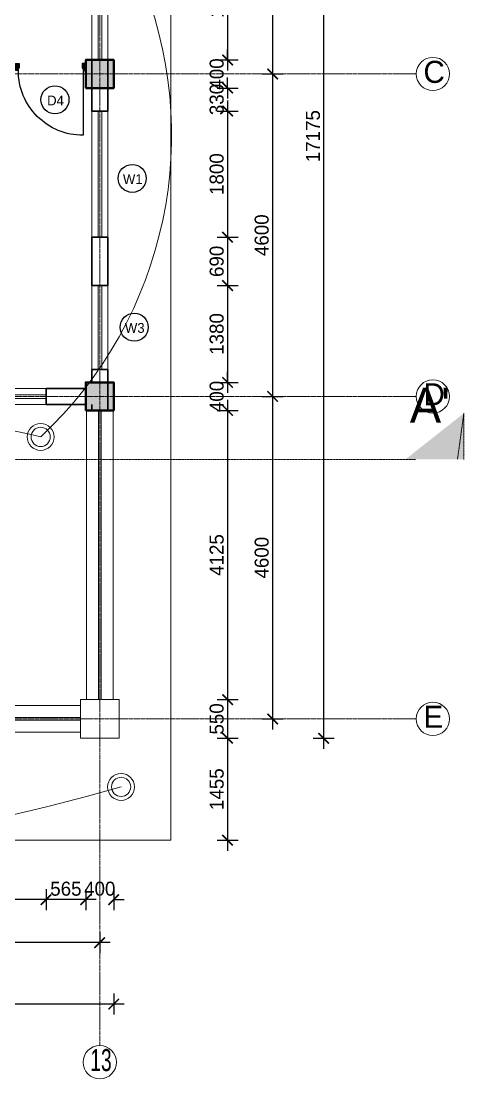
# Model space of a CAD drawing. Header units: inches. Extents: x -3071 to 2534411, y -17796 to 388172.
# Drawn here: x 1762979 to 1769294, y 347016 to 362104 of the extents above; entities that cross this region are included whole.
import ezdxf
from ezdxf.enums import TextEntityAlignment as Align

# ---------------------------------------------------------------- set-up
doc = ezdxf.new("R2010")
doc.units = ezdxf.units.IN
doc.header["$MEASUREMENT"] = 0
for name, pattern in [('ACAD_ISO08W100', [36, 24, -3, 6, -3]), ('DASHDOT2', [12.7, 6.35, -3.175, 0, -3.175]), ('DASHED', [0.75, 0.5, -0.25])]:
    doc.linetypes.add(name, pattern=pattern)
for name, color, linetype, lineweight in [('001-Archi- door window elevation', 92, 'Continuous', 25), ('001-Archi-Opening Tags', 14, 'Continuous', 25), ('002-Archi- Opening', 90, 'Continuous', 25), ('A .4 col', 5, 'Continuous', 40), ('A 0.13 dw', 3, 'Continuous', 13), ('A 0.13 IND DIM', 240, 'Continuous', 13), ('A 0.13 Text', 6, 'Continuous', 13), ('cen', 50, 'ACAD_ISO08W100', 5), ('conduit Light & fan City', 30, 'Continuous', 5), ('DIM', 161, 'Continuous', 15), ('dotted line', 1, 'DASHED', 9), ('Grid Tag', 6, 'Continuous', 20), ('p1 walls stone outline', 4, 'Continuous', 30), ('section', 6, 'DASHDOT2', 20)]:
    doc.layers.add(name, color=color, linetype=linetype, lineweight=lineweight)
doc.layers.add('emergencylight', color=1, linetype='Continuous')
doc.layers.add('Wires', color=1, linetype='Continuous')
doc.styles.add('Archi 100', font='GOTHIC.TTF', dxfattribs={"height": 200})
doc.styles.add('CG', font='GOTHIC.TTF', dxfattribs={"height": 40})
doc.styles.get("Standard").update_dxf_attribs({"font": 'GOTHIC.TTF'})
doc.dimstyles.new('Archi 100', dxfattribs={"dimtxt": 200, "dimasz": 150, "dimexe": 150, "dimexo": 300, "dimgap": 50, "dimtad": 1, "dimdec": 0, "dimrnd": 5, "dimzin": 0, "dimdsep": 46, "dimtxsty": 'Archi 100', "dimblk": 'ARCHTICK', "dimcen": 0.09, "dimdle": 150, "dimclrd": 256, "dimclre": 256, "dimclrt": 256, "dimadec": 0, "dimazin": 0, "dimtfac": 1, "dimtdec": 0, "dimtix": 1, "dimtofl": 0, "dimtmove": 0, "dimatfit": 3, "dimfxl": 150, "dimfxlon": 1, "dimtolj": 1, "dimtzin": 0, "dimlwd": -1, "dimlwe": -1, "dimarcsym": 0})

# ---------------------------------------------------------------- blocks, each defined once
blk = doc.blocks.new('grid')
at = {"layer": 'Grid Tag', "linetype": 'Continuous', "ltscale": 30}
blk.add_circle((51, 48), 264, dxfattribs=at)
blk.add_attdef('GRID', (-143, -93), '', height=200)
blk = doc.blocks.new('W2')
at = {"layer": 'A 0.13 dw'}
for points in [[(143910, 195589), (143910, 195359), (142110, 195359), (142110, 195589)], [(142110, 195446), (143910, 195446), (143910, 195496), (142110, 195496)]]:
    blk.add_lwpolyline(points, close=True, dxfattribs=at)
blk = doc.blocks.new('vfrfrfef')
at = {"layer": 'A 0.13 dw'}
for points in [[(1185496, 370608), (1185496, 370378), (1184296, 370378), (1184296, 370608)], [(1184296, 370465), (1185496, 370465), (1185496, 370515), (1184296, 370515)]]:
    blk.add_lwpolyline(points, close=True, dxfattribs=at)
blk = doc.blocks.new('*U654')
at = {"ltscale": 100}
for points in [[(5, 50), (5, -50), (55, -50), (55, 15), (40, 15), (40, 50)], [(995, 50), (995, -50), (945, -50), (945, 15), (960, 15), (960, 50)]]:
    blk.add_hatch(color=256, dxfattribs=at).paths.add_polyline_path(points)
blk.add_lwpolyline([(43, 50), (43, 964, -0.414214), (957, 50)], format="xyb", dxfattribs=at)
for points in [[(5, 50), (5, -50), (55, -50), (55, 15), (40, 15), (40, 50)], [(995, 50), (995, -50), (945, -50), (945, 15), (960, 15), (960, 50)]]:
    blk.add_lwpolyline(points, close=True)
blk = doc.blocks.new('window tag')
blk.add_circle((0, 0), 200)
at = {"style": 'Archi 100', "flags": 1}
for tag, p in [('WIDTH', (15, 174.5)), ('HEIGHT', (-4.5, -348.5))]:
    blk.add_attdef(tag, p, '', height=200, dxfattribs=at)
at = {"style": 'Archi 100'}
blk.add_attdef('SYMBOL', text='', height=200, dxfattribs=at).set_placement((8, -10.5), align=Align.MIDDLE_CENTER)
blk = doc.blocks.new('_ArchTick')
at = {"color": 0, "linetype": 'ByBlock', "const_width": 0.15}
blk.add_lwpolyline([(-0.5, -0.5), (0.5, 0.5)], dxfattribs=at)
blk = doc.blocks.new('*D1162')
at = {"transparency": 16777216}
for p, q in [((1765924, 363500), (1765924, 361400)), ((1765774, 363350), (1766074, 363350)), ((1765774, 361550), (1766074, 361550))]:
    blk.add_line(p, q, dxfattribs=at)
at = {"layer": 'Defpoints', "color": 0, "transparency": 16777216}
for p in [(1764215, 363350), (1764300, 361550), (1765924, 361550)]:
    blk.add_point(p, dxfattribs=at)
at = {"transparency": 16777216, "xscale": 150, "yscale": 150, "zscale": 150}
for p, rotation in [((1765924, 363350), 90), ((1765924, 361550), 270)]:
    blk.add_blockref('_ArchTick', p, dxfattribs=dict(at, rotation=rotation))
at = {"transparency": 16777216, "insert": (1765769, 362450), "char_height": 200, "attachment_point": 5, "rotation": 90, "style": 'Archi 100'}
blk.add_mtext('\\A1;1800', dxfattribs=at)
blk = doc.blocks.new('*D1163')
at = {"transparency": 16777216}
for p, q in [((1765924, 361550), (1765924, 361700)), ((1765774, 361550), (1766074, 361550)), ((1765774, 361150), (1766074, 361150)), ((1765924, 361150), (1765924, 361000))]:
    blk.add_line(p, q, dxfattribs=at)
at = {"layer": 'Defpoints', "color": 0, "transparency": 16777216}
for p in [(1764300, 361550), (1764300, 361150), (1765924, 361150)]:
    blk.add_point(p, dxfattribs=at)
at = {"transparency": 16777216, "xscale": 150, "yscale": 150, "zscale": 150}
for p, rotation in [((1765924, 361550), 270), ((1765924, 361150), 90)]:
    blk.add_blockref('_ArchTick', p, dxfattribs=dict(at, rotation=rotation))
at = {"transparency": 16777216, "insert": (1765769, 361350), "char_height": 200, "attachment_point": 5, "rotation": 90, "style": 'Archi 100'}
blk.add_mtext('\\A1;400', dxfattribs=at)
blk = doc.blocks.new('*D1164')
at = {"transparency": 16777216}
for p, q in [((1765924, 361150), (1765924, 361300)), ((1765774, 361150), (1766074, 361150)), ((1765774, 360822), (1766074, 360822)), ((1765924, 360822), (1765924, 360672))]:
    blk.add_line(p, q, dxfattribs=at)
at = {"layer": 'Defpoints', "color": 0, "transparency": 16777216}
for p in [(1764300, 361150), (1764215, 360822), (1765924, 360822)]:
    blk.add_point(p, dxfattribs=at)
at = {"transparency": 16777216, "xscale": 150, "yscale": 150, "zscale": 150}
for p, rotation in [((1765924, 361150), 270), ((1765924, 360822), 90)]:
    blk.add_blockref('_ArchTick', p, dxfattribs=dict(at, rotation=rotation))
at = {"transparency": 16777216, "insert": (1765769, 360986), "char_height": 200, "attachment_point": 5, "rotation": 90, "style": 'Archi 100'}
blk.add_mtext('\\A1;330', dxfattribs=at)
blk = doc.blocks.new('*D1165')
at = {"transparency": 16777216}
for p, q in [((1765924, 360972), (1765924, 358872)), ((1765774, 360822), (1766074, 360822)), ((1765774, 359022), (1766074, 359022))]:
    blk.add_line(p, q, dxfattribs=at)
at = {"layer": 'Defpoints', "color": 0, "transparency": 16777216}
for p in [(1764215, 360822), (1764215, 359022), (1765924, 359022)]:
    blk.add_point(p, dxfattribs=at)
at = {"transparency": 16777216, "xscale": 150, "yscale": 150, "zscale": 150}
for p, rotation in [((1765924, 360822), 90), ((1765924, 359022), 270)]:
    blk.add_blockref('_ArchTick', p, dxfattribs=dict(at, rotation=rotation))
at = {"transparency": 16777216, "insert": (1765769, 359922), "char_height": 200, "attachment_point": 5, "rotation": 90, "style": 'Archi 100'}
blk.add_mtext('\\A1;1800', dxfattribs=at)
blk = doc.blocks.new('*D1166')
at = {"transparency": 16777216}
for p, q in [((1765924, 359172), (1765924, 358182)), ((1765774, 359022), (1766074, 359022)), ((1765774, 358332), (1766074, 358332))]:
    blk.add_line(p, q, dxfattribs=at)
at = {"layer": 'Defpoints', "color": 0, "transparency": 16777216}
for p in [(1764215, 359022), (1764215, 358332), (1765924, 358332)]:
    blk.add_point(p, dxfattribs=at)
at = {"transparency": 16777216, "xscale": 150, "yscale": 150, "zscale": 150}
for p, rotation in [((1765924, 359022), 90), ((1765924, 358332), 270)]:
    blk.add_blockref('_ArchTick', p, dxfattribs=dict(at, rotation=rotation))
at = {"transparency": 16777216, "insert": (1765769, 358677), "char_height": 200, "attachment_point": 5, "rotation": 90, "style": 'Archi 100'}
blk.add_mtext('\\A1;690', dxfattribs=at)
blk = doc.blocks.new('*D1167')
at = {"transparency": 16777216}
for p, q in [((1765924, 358482), (1765924, 356800)), ((1765774, 358332), (1766074, 358332)), ((1765774, 356950), (1766074, 356950))]:
    blk.add_line(p, q, dxfattribs=at)
at = {"layer": 'Defpoints', "color": 0, "transparency": 16777216}
for p in [(1764215, 358332), (1764300, 356950), (1765924, 356950)]:
    blk.add_point(p, dxfattribs=at)
at = {"transparency": 16777216, "xscale": 150, "yscale": 150, "zscale": 150}
for p, rotation in [((1765924, 358332), 90), ((1765924, 356950), 270)]:
    blk.add_blockref('_ArchTick', p, dxfattribs=dict(at, rotation=rotation))
at = {"transparency": 16777216, "insert": (1765769, 357641), "char_height": 200, "attachment_point": 5, "rotation": 90, "style": 'Archi 100'}
blk.add_mtext('\\A1;1380', dxfattribs=at)
blk = doc.blocks.new('*D1168')
at = {"transparency": 16777216}
for p, q in [((1765924, 356950), (1765924, 357100)), ((1765774, 356950), (1766074, 356950)), ((1765774, 356550), (1766074, 356550)), ((1765924, 356550), (1765924, 356400))]:
    blk.add_line(p, q, dxfattribs=at)
at = {"layer": 'Defpoints', "color": 0, "transparency": 16777216}
for p in [(1764300, 356950), (1764300, 356550), (1765924, 356550)]:
    blk.add_point(p, dxfattribs=at)
at = {"transparency": 16777216, "xscale": 150, "yscale": 150, "zscale": 150}
for p, rotation in [((1765924, 356950), 270), ((1765924, 356550), 90)]:
    blk.add_blockref('_ArchTick', p, dxfattribs=dict(at, rotation=rotation))
at = {"transparency": 16777216, "insert": (1765769, 356750), "char_height": 200, "attachment_point": 5, "rotation": 90, "style": 'Archi 100'}
blk.add_mtext('\\A1;400', dxfattribs=at)
blk = doc.blocks.new('*D1169')
at = {"transparency": 16777216}
for p, q in [((1765924, 356700), (1765924, 352275)), ((1765774, 356550), (1766074, 356550)), ((1765774, 352425), (1766074, 352425))]:
    blk.add_line(p, q, dxfattribs=at)
at = {"layer": 'Defpoints', "color": 0, "transparency": 16777216}
for p in [(1764300, 356550), (1764375, 352425), (1765924, 352425)]:
    blk.add_point(p, dxfattribs=at)
at = {"transparency": 16777216, "xscale": 150, "yscale": 150, "zscale": 150}
for p, rotation in [((1765924, 356550), 90), ((1765924, 352425), 270)]:
    blk.add_blockref('_ArchTick', p, dxfattribs=dict(at, rotation=rotation))
at = {"transparency": 16777216, "insert": (1765769, 354488), "char_height": 200, "attachment_point": 5, "rotation": 90, "style": 'Archi 100'}
blk.add_mtext('\\A1;4125', dxfattribs=at)
blk = doc.blocks.new('*D1170')
at = {"transparency": 16777216}
for p, q in [((1765924, 352575), (1765924, 351725)), ((1765774, 352425), (1766074, 352425)), ((1765774, 351875), (1766074, 351875))]:
    blk.add_line(p, q, dxfattribs=at)
at = {"layer": 'Defpoints', "color": 0, "transparency": 16777216}
for p in [(1764375, 352425), (1764375, 351875), (1765924, 351875)]:
    blk.add_point(p, dxfattribs=at)
at = {"transparency": 16777216, "xscale": 150, "yscale": 150, "zscale": 150}
for p, rotation in [((1765924, 352425), 90), ((1765924, 351875), 270)]:
    blk.add_blockref('_ArchTick', p, dxfattribs=dict(at, rotation=rotation))
at = {"transparency": 16777216, "insert": (1765769, 352150), "char_height": 200, "attachment_point": 5, "rotation": 90, "style": 'Archi 100'}
blk.add_mtext('\\A1;550', dxfattribs=at)
blk = doc.blocks.new('*D1171')
at = {"transparency": 16777216}
for p, q in [((1765924, 352025), (1765924, 350270)), ((1765774, 351875), (1766074, 351875)), ((1765774, 350420), (1766074, 350420))]:
    blk.add_line(p, q, dxfattribs=at)
at = {"layer": 'Defpoints', "color": 0, "transparency": 16777216}
for p in [(1764375, 351875), (1765115, 350420), (1765924, 350420)]:
    blk.add_point(p, dxfattribs=at)
at = {"transparency": 16777216, "xscale": 150, "yscale": 150, "zscale": 150}
for p, rotation in [((1765924, 351875), 90), ((1765924, 350420), 270)]:
    blk.add_blockref('_ArchTick', p, dxfattribs=dict(at, rotation=rotation))
at = {"transparency": 16777216, "insert": (1765769, 351148), "char_height": 200, "attachment_point": 5, "rotation": 90, "style": 'Archi 100'}
blk.add_mtext('\\A1;1455', dxfattribs=at)
blk = doc.blocks.new('*D1173')
at = {"transparency": 16777216}
for p, q in [((1766566, 364400), (1766566, 361200)), ((1766416, 364250), (1766716, 364250)), ((1766416, 361350), (1766716, 361350))]:
    blk.add_line(p, q, dxfattribs=at)
at = {"layer": 'Defpoints', "color": 0, "transparency": 16777216}
for p in [(1764100, 364250), (1764100, 361350), (1766566, 361350)]:
    blk.add_point(p, dxfattribs=at)
at = {"transparency": 16777216, "xscale": 150, "yscale": 150, "zscale": 150}
for p, rotation in [((1766566, 364250), 90), ((1766566, 361350), 270)]:
    blk.add_blockref('_ArchTick', p, dxfattribs=dict(at, rotation=rotation))
at = {"transparency": 16777216, "insert": (1766411, 362800), "char_height": 200, "attachment_point": 5, "rotation": 90, "style": 'Archi 100'}
blk.add_mtext('\\A1;2900', dxfattribs=at)
blk = doc.blocks.new('*D1174')
at = {"transparency": 16777216}
for p, q in [((1766566, 361500), (1766566, 356600)), ((1766416, 361350), (1766716, 361350)), ((1766416, 356750), (1766716, 356750))]:
    blk.add_line(p, q, dxfattribs=at)
at = {"layer": 'Defpoints', "color": 0, "transparency": 16777216}
for p in [(1764100, 361350), (1764100, 356750), (1766566, 356750)]:
    blk.add_point(p, dxfattribs=at)
at = {"transparency": 16777216, "xscale": 150, "yscale": 150, "zscale": 150}
for p, rotation in [((1766566, 361350), 90), ((1766566, 356750), 270)]:
    blk.add_blockref('_ArchTick', p, dxfattribs=dict(at, rotation=rotation))
at = {"transparency": 16777216, "insert": (1766411, 359050), "char_height": 200, "attachment_point": 5, "rotation": 90, "style": 'Archi 100'}
blk.add_mtext('\\A1;4600', dxfattribs=at)
blk = doc.blocks.new('*D1175')
at = {"transparency": 16777216}
for p, q in [((1766566, 356900), (1766566, 352000)), ((1766416, 356750), (1766716, 356750)), ((1766416, 352150), (1766716, 352150))]:
    blk.add_line(p, q, dxfattribs=at)
at = {"layer": 'Defpoints', "color": 0, "transparency": 16777216}
for p in [(1764100, 356750), (1764100, 352150), (1766566, 352150)]:
    blk.add_point(p, dxfattribs=at)
at = {"transparency": 16777216, "xscale": 150, "yscale": 150, "zscale": 150}
for p, rotation in [((1766566, 356750), 90), ((1766566, 352150), 270)]:
    blk.add_blockref('_ArchTick', p, dxfattribs=dict(at, rotation=rotation))
at = {"transparency": 16777216, "insert": (1766411, 354450), "char_height": 200, "attachment_point": 5, "rotation": 90, "style": 'Archi 100'}
blk.add_mtext('\\A1;4600', dxfattribs=at)
blk = doc.blocks.new('*D1176')
at = {"transparency": 16777216}
for p, q in [((1767294, 369200), (1767294, 351725)), ((1767144, 369050), (1767444, 369050)), ((1767144, 351875), (1767444, 351875))]:
    blk.add_line(p, q, dxfattribs=at)
at = {"layer": 'Defpoints', "color": 0, "transparency": 16777216}
for p in [(1764300, 369050), (1764375, 351875), (1767294, 351875)]:
    blk.add_point(p, dxfattribs=at)
at = {"transparency": 16777216, "xscale": 150, "yscale": 150, "zscale": 150}
for p, rotation in [((1767294, 369050), 90), ((1767294, 351875), 270)]:
    blk.add_blockref('_ArchTick', p, dxfattribs=dict(at, rotation=rotation))
at = {"transparency": 16777216, "insert": (1767142, 360463), "char_height": 200, "attachment_point": 5, "rotation": 90, "style": 'Archi 100'}
blk.add_mtext('\\A1;17175', dxfattribs=at)
blk = doc.blocks.new('*D1177')
at = {"transparency": 16777216}
for p, q in [((1763900, 349722), (1763900, 349422)), ((1764300, 349722), (1764300, 349422)), ((1763900, 349572), (1763750, 349572)), ((1764300, 349572), (1764450, 349572))]:
    blk.add_line(p, q, dxfattribs=at)
at = {"layer": 'Defpoints', "color": 0, "transparency": 16777216}
for p in [(1763900, 356550), (1764300, 356550), (1763900, 349572)]:
    blk.add_point(p, dxfattribs=at)
at = {"transparency": 16777216, "xscale": 150, "yscale": 150, "zscale": 150}
blk.add_blockref('_ArchTick', (1763900, 349572), dxfattribs=at)
at = {"transparency": 16777216, "xscale": 150, "yscale": 150, "zscale": 150, "rotation": 180}
blk.add_blockref('_ArchTick', (1764300, 349572), dxfattribs=at)
at = {"transparency": 16777216, "insert": (1764100, 349727), "char_height": 200, "attachment_point": 5, "style": 'Archi 100'}
blk.add_mtext('\\A1;400', dxfattribs=at)
blk = doc.blocks.new('*D1178')
at = {"transparency": 16777216}
for p, q in [((1763334, 349722), (1763334, 349422)), ((1763900, 349722), (1763900, 349422)), ((1764050, 349572), (1763184, 349572))]:
    blk.add_line(p, q, dxfattribs=at)
at = {"layer": 'Defpoints', "color": 0, "transparency": 16777216}
for p in [(1763334, 356635), (1763900, 356550), (1763334, 349572)]:
    blk.add_point(p, dxfattribs=at)
at = {"transparency": 16777216, "xscale": 150, "yscale": 150, "zscale": 150, "rotation": 180}
blk.add_blockref('_ArchTick', (1763334, 349572), dxfattribs=at)
at = {"transparency": 16777216, "xscale": 150, "yscale": 150, "zscale": 150}
blk.add_blockref('_ArchTick', (1763900, 349572), dxfattribs=at)
at = {"transparency": 16777216, "insert": (1763617, 349727), "char_height": 200, "attachment_point": 5, "style": 'Archi 100'}
blk.add_mtext('\\A1;565', dxfattribs=at)
blk = doc.blocks.new('*D1179')
at = {"transparency": 16777216}
for p, q in [((1761534, 349722), (1761534, 349422)), ((1763334, 349722), (1763334, 349422)), ((1763484, 349572), (1761384, 349572))]:
    blk.add_line(p, q, dxfattribs=at)
at = {"layer": 'Defpoints', "color": 0, "transparency": 16777216}
for p in [(1761534, 356635), (1763334, 356635), (1761534, 349572)]:
    blk.add_point(p, dxfattribs=at)
at = {"transparency": 16777216, "xscale": 150, "yscale": 150, "zscale": 150, "rotation": 180}
blk.add_blockref('_ArchTick', (1761534, 349572), dxfattribs=at)
at = {"transparency": 16777216, "xscale": 150, "yscale": 150, "zscale": 150}
blk.add_blockref('_ArchTick', (1763334, 349572), dxfattribs=at)
at = {"transparency": 16777216, "insert": (1762434, 349727), "char_height": 200, "attachment_point": 5, "style": 'Archi 100'}
blk.add_mtext('\\A1;1800', dxfattribs=at)
blk = doc.blocks.new('*D1206')
at = {"transparency": 16777216}
for p, q in [((1760500, 349109), (1760500, 348809)), ((1764100, 349109), (1764100, 348809)), ((1764250, 348959), (1760350, 348959))]:
    blk.add_line(p, q, dxfattribs=at)
at = {"layer": 'Defpoints', "color": 0, "transparency": 16777216}
for p in [(1760500, 352150), (1764100, 352150), (1760500, 348959)]:
    blk.add_point(p, dxfattribs=at)
at = {"transparency": 16777216, "xscale": 150, "yscale": 150, "zscale": 150, "rotation": 180}
blk.add_blockref('_ArchTick', (1760500, 348959), dxfattribs=at)
at = {"transparency": 16777216, "xscale": 150, "yscale": 150, "zscale": 150}
blk.add_blockref('_ArchTick', (1764100, 348959), dxfattribs=at)
at = {"transparency": 16777216, "insert": (1762300, 349114), "char_height": 200, "attachment_point": 5, "style": 'Archi 100'}
blk.add_mtext('\\A1;3600', dxfattribs=at)
blk = doc.blocks.new('*D1216')
at = {"transparency": 16777216}
for p, q in [((1725226, 348232), (1725226, 347932)), ((1764300, 348232), (1764300, 347932)), ((1764450, 348082), (1725076, 348082))]:
    blk.add_line(p, q, dxfattribs=at)
at = {"layer": 'Defpoints', "color": 0, "transparency": 16777216}
for p in [(1764300, 356550), (1725226, 354895), (1725226, 348082)]:
    blk.add_point(p, dxfattribs=at)
at = {"transparency": 16777216, "xscale": 150, "yscale": 150, "zscale": 150, "rotation": 180}
blk.add_blockref('_ArchTick', (1725226, 348082), dxfattribs=at)
at = {"transparency": 16777216, "xscale": 150, "yscale": 150, "zscale": 150}
blk.add_blockref('_ArchTick', (1764300, 348082), dxfattribs=at)
at = {"transparency": 16777216, "insert": (1744763, 348237), "char_height": 200, "attachment_point": 5, "style": 'Archi 100'}
blk.add_mtext('\\A1;39075', dxfattribs=at)
blk = doc.blocks.new('emergency')
at = {"layer": 'conduit Light & fan City'}
for radius in [128, 91.5]:
    blk.add_circle((0, 0), radius, dxfattribs=at)

msp = doc.modelspace()

# ---------------------------------------------------------------- hatches: boundary and pattern name
at = {"layer": 'A .4 col', "linetype": 'Continuous'}
h = msp.add_hatch(color=256, dxfattribs=at)
h.dxf.hatch_style = 1
h.paths.add_polyline_path([(1763900.46, 361150.17), (1764300.46, 361150.17), (1764300.46, 361550.17), (1763900.46, 361550.17)])
h = msp.add_hatch(color=256, dxfattribs=at)
h.dxf.hatch_style = 1
h.paths.add_polyline_path([(1763900.46, 356550.17), (1764300.46, 356550.17), (1764300.46, 356950.17), (1763900.46, 356950.17)])
at = {"layer": 'section'}
msp.add_hatch(color=256, dxfattribs=at).paths.add_polyline_path([(1769293.9, 356509.94), (1768458.8, 355850.85), (1769293.9, 355850.85)])

# ---------------------------------------------------------------- linework, layer by layer
at = {"layer": 'A .4 col', "linetype": 'Continuous'}
for points in [[(1763900.46, 361150.17), (1764300.46, 361150.17), (1764300.46, 361550.17), (1763900.46, 361550.17)], [(1763900.46, 356550.17), (1764300.46, 356550.17), (1764300.46, 356950.17), (1763900.46, 356950.17)]]:
    msp.add_lwpolyline(points, close=True, dxfattribs=at)
at = {"layer": 'cen', "ltscale": 2}
for p, q in [((1764100.46, 373172.74), (1764100.46, 347495.53)), ((1768615.46, 361350.17), (1720935.46, 361350.17)), ((1768615.46, 356750.17), (1720935.46, 356750.17)), ((1768615.46, 352150.17), (1760775.46, 352150.17))]:
    msp.add_line(p, q, dxfattribs=at)
at = {"layer": 'DIM'}
for p, q in [((1763910.46, 356550.17), (1763910.46, 352425.17)), ((1764290.46, 356550.17), (1764290.46, 352425.17)), ((1763825.46, 352340.17), (1760775.46, 352340.17)), ((1763825.46, 351960.17), (1760775.46, 351960.17))]:
    msp.add_line(p, q, dxfattribs=at)
for points in [[(1764080.46, 352425.17), (1764120.46, 352425.17), (1764120.46, 356550.17), (1764080.46, 356550.17)], [(1763825.46, 351875.17), (1764375.46, 351875.17), (1764375.46, 352425.17), (1763825.46, 352425.17)]]:
    msp.add_lwpolyline(points, close=True, dxfattribs=at)
msp.add_lwpolyline([(1760775.46, 352130.17), (1763825.46, 352130.17), (1763825.46, 352170.17), (1760775.46, 352170.17)], dxfattribs=at)
at = {"layer": 'dotted line', "linetype": 'Continuous', "ltscale": 1000}
msp.add_lwpolyline([(1749900.46, 369865.94), (1765115.46, 369865.94), (1765115.46, 350420.13), (1743325.46, 350420.13), (1743325.46, 353795.18), (1724123.66, 353795.18), (1724123.66, 369865.17), (1744800.46, 369865.17)], dxfattribs=at)
at = {"layer": 'p1 walls stone outline'}
for p, q in [((1763985.46, 360821.91), (1763985.46, 361550.17)), ((1764215.46, 361550.17), (1764215.46, 360821.91)), ((1763985.46, 360821.91), (1764215.46, 360821.91)), ((1763985.46, 358332.46), (1763985.46, 359022.03)), ((1763985.46, 359022.03), (1764215.46, 359022.03)), ((1764215.46, 359022.03), (1764215.46, 358332.46)), ((1763985.46, 358332.46), (1764215.46, 358332.46)), ((1763985.46, 356950.17), (1763985.46, 357132.58)), ((1763985.46, 357132.58), (1764215.46, 357132.58)), ((1764215.46, 357132.58), (1764215.46, 356550.17)), ((1763900.46, 356865.17), (1763333.76, 356865.17)), ((1763334.27, 356865.17), (1763334.27, 356635.17)), ((1763334.27, 356865.17), (1763334.27, 356635.18)), ((1763900.46, 356635.17), (1763900.46, 356865.17)), ((1764300.46, 356865.17), (1764300.46, 356635.17)), ((1763900.46, 356635.17), (1763333.76, 356635.17)), ((1763985.46, 356634.94), (1763985.46, 356550.17)), ((1764215.46, 356550.17), (1763985.46, 356550.17)), ((1764215.46, 356634.94), (1764215.46, 356550.17))]:
    msp.add_line(p, q, dxfattribs=at)
at = {"layer": 'section'}
for p, q in [((1769293.9, 356509.94), (1769202.95, 355850.85)), ((1769293.9, 355850.85), (1769293.9, 356509.94)), ((1720609.78, 355850.85), (1768603.56, 355850.85))]:
    msp.add_line(p, q, dxfattribs=at)
at = {"layer": 'Wires', "lineweight": 9}
for centre, radius, start, end in [((1759226, 360479.28), 5899.06, 313.112384, 23.140038), ((1760679.89, 345868.67), 10621.74, 75.95512, 104.04488), ((1755906, 380799.35), 30814.28, 254.549687, 286.010247)]:
    msp.add_arc(centre, radius, start, end, dxfattribs=at)

# ---------------------------------------------------------------- block references
ref = msp.add_blockref('grid', (1768806.53, 361307.07), dxfattribs=dict(xscale=0.8987445155798923, yscale=0.8987445155798923, zscale=0.8987445155798923))
ref.add_attrib('GRID', 'C', (1768717.99, 361223.28), dxfattribs={"height": 314.56})
ref = msp.add_blockref('grid', (1768806.53, 356707.07), dxfattribs=dict(xscale=0.8987445155798923, yscale=0.8987445155798923, zscale=0.8987445155798923))
ref.add_attrib('GRID', 'D', (1768717.99, 356623.29), dxfattribs={"height": 314.56})
ref = msp.add_blockref('grid', (1768806.53, 352107.07), dxfattribs=dict(xscale=0.8987445155798923, yscale=0.8987445155798923, zscale=0.8987445155798923))
ref.add_attrib('GRID', 'E', (1768717.99, 352023.29), dxfattribs={"height": 314.56})
ref = msp.add_blockref('grid', (1764054.24, 347209.92), dxfattribs=dict(xscale=0.8987445155798923, yscale=0.8987445155798923, zscale=0.8987445155798923))
ref.add_attrib('GRID', '13', (1763965.7, 347126.14), dxfattribs={"height": 314.561, "width": 0.65})
at = {"layer": '001-Archi- door window elevation', "color": 2, "rotation": 90}
msp.add_blockref('vfrfrfef', (2134593.3, -827163.54), dxfattribs=at)
at = {"layer": '001-Archi-Opening Tags'}
ref = msp.add_blockref('window tag', (1763461.14, 360982.31), dxfattribs=at)
ref.add_attrib('SYMBOL', 'D4', dxfattribs={"layer": '0', "height": 140, "style": 'CG'}).set_placement((1763469.14, 360971.81), align=Align.MIDDLE_CENTER)
ref = msp.add_blockref('window tag', (1764563.28, 359860.53), dxfattribs=at)
ref.add_attrib('SYMBOL', 'W1', dxfattribs={"layer": '0', "height": 140, "style": 'CG'}).set_placement((1764571.28, 359850.03), align=Align.MIDDLE_CENTER)
ref = msp.add_blockref('window tag', (1764591.59, 357738.08), dxfattribs=at)
ref.add_attrib('SYMBOL', 'W3', dxfattribs={"layer": '0', "height": 140, "style": 'CG'}).set_placement((1764599.59, 357727.58), align=Align.MIDDLE_CENTER)
at = {"layer": '002-Archi- Opening', "xscale": 1.010101010106155, "yscale": 1.01010101010101, "zscale": 1.01010101010101, "rotation": 180}
msp.add_blockref('*U654', (1763905.51, 361449.16), dxfattribs=at)
at = {"layer": 'A 0.13 IND DIM', "rotation": 90}
for p in [(1959574.06, 219439.9), (1959574.06, 216911.76)]:
    msp.add_blockref('W2', p, dxfattribs=at)
at = {"layer": 'A 0.13 IND DIM'}
msp.add_blockref('W2', (1619423.61, 161276.57), dxfattribs=at)
at = {"layer": 'emergencylight', "xscale": 1.5, "yscale": 1.5, "zscale": 1.5}
for p in [(1763257.6, 356172.89), (1764404.86, 351180.28)]:
    msp.add_blockref('emergency', p, dxfattribs=at)

# ---------------------------------------------------------------- texts
at = {"layer": 'A 0.13 Text', "linetype": 'Continuous', "insert": (1768810.38, 356626.78), "char_height": 500, "width": 2050.5885, "attachment_point": 5, "style": 'CG'}
msp.add_mtext("A'", dxfattribs=at)

# ---------------------------------------------------------------- dimensions: what is measured, and where the dimension line sits
dim = msp.add_linear_dim(base=(1767294.47, 351875.17), p1=(1764300.46, 369050.17), p2=(1764375.46, 351875.17), angle=90, dimstyle='Archi 100')
dim.commit()
dim.dimension.update_dxf_attribs({"geometry": '*D1176', "text_midpoint": (1767141.96, 360462.67)})
for base, p1, p2, picture, middle in [((1766565.81, 361350.17), (1764100.46, 364250.17), (1764100.46, 361350.17), '*D1173', (1766410.78, 362800.17)), ((1765923.68, 361550.17), (1764215.46, 363350.05), (1764300.46, 361550.17), '*D1162', (1765768.65, 362450.11)), ((1765923.68, 361150.17), (1764300.46, 361550.17), (1764300.46, 361150.17), '*D1163', (1765768.65, 361350.17)), ((1766565.81, 356750.17), (1764100.46, 361350.17), (1764100.46, 356750.17), '*D1174', (1766410.78, 359050.17)), ((1765923.68, 360821.91), (1764300.46, 361150.17), (1764215.46, 360821.91), '*D1164', (1765768.65, 360986.04)), ((1765923.68, 359022.03), (1764215.46, 360821.91), (1764215.46, 359022.03), '*D1165', (1765768.65, 359921.97)), ((1765923.68, 358332.46), (1764215.46, 359022.03), (1764215.46, 358332.46), '*D1166', (1765768.65, 358677.25)), ((1765923.68, 356950.17), (1764215.46, 358332.46), (1764300.46, 356950.17), '*D1167', (1765768.65, 357641.32)), ((1765923.68, 356550.17), (1764300.46, 356950.17), (1764300.46, 356550.17), '*D1168', (1765768.65, 356750.17)), ((1766565.81, 352150.17), (1764100.46, 356750.17), (1764100.46, 352150.17), '*D1175', (1766410.78, 354450.17)), ((1765923.68, 352425.17), (1764300.46, 356550.17), (1764375.46, 352425.17), '*D1169', (1765768.65, 354487.67)), ((1765923.68, 351875.17), (1764375.46, 352425.17), (1764375.46, 351875.17), '*D1170', (1765768.65, 352150.17)), ((1765923.68, 350420.13), (1764375.46, 351875.17), (1765115.46, 350420.13), '*D1171', (1765768.65, 351147.65))]:
    dim = msp.add_linear_dim(base=base, p1=p1, p2=p2, angle=90, dimstyle='Archi 100', override={"dimtmove": 1})
    dim.commit()
    dim.dimension.update_dxf_attribs({"geometry": picture, "text_midpoint": middle})
for base, p1, p2, picture, middle in [((1725226.43, 348082.19), (1764300.46, 356550.17), (1725226.43, 354895.18), '*D1216', (1744763.45, 348237.22)), ((1763900.46, 349572.27), (1764300.46, 356550.17), (1763900.46, 356550.17), '*D1177', (1764100.46, 349727.3)), ((1760500.46, 348959.06), (1764100.46, 352150.17), (1760500.46, 352150.17), '*D1206', (1762300.46, 349114.09))]:
    dim = msp.add_linear_dim(base=base, p1=p1, p2=p2, dimstyle='Archi 100')
    dim.commit()
    dim.dimension.update_dxf_attribs({"geometry": picture, "text_midpoint": middle})
for base, p1, p2, picture, middle in [((1761533.88, 349572.27), (1763334.27, 356635.18), (1761533.88, 356635.17), '*D1179', (1762434.07, 349727.3)), ((1763334.27, 349572.27), (1763900.46, 356550.17), (1763334.27, 356635.18), '*D1178', (1763617.37, 349727.3))]:
    dim = msp.add_linear_dim(base=base, p1=p1, p2=p2, dimstyle='Archi 100', override={"dimtmove": 1})
    dim.commit()
    dim.dimension.update_dxf_attribs({"geometry": picture, "text_midpoint": middle})

doc.saveas('drawing.dxf')
